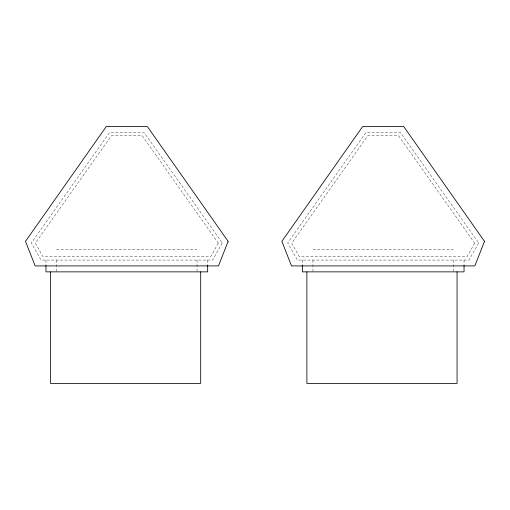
<?xml version="1.0" encoding="UTF-8"?>
<svg xmlns="http://www.w3.org/2000/svg" width="510" height="510" viewBox="0 0 510 510"><rect width="100%" height="100%" fill="white"/><g stroke="black" fill="none" stroke-linecap="round" stroke-linejoin="round"><path stroke-width="0.38" stroke-dasharray="2.55 1.91" d="M56.597 249.339L197.032 249.339M312.968 249.339L453.403 249.339M464.043 260.068L464.043 265.576M453.403 260.068L453.403 271.868M312.968 260.068L312.968 271.868M302.334 260.068L302.334 265.576M207.666 260.068L207.666 265.576M197.032 260.068L197.032 271.868M56.597 260.068L56.597 271.868M45.957 260.068L45.957 265.576M218.305 243.111L210.662 256.702L42.968 256.702L35.324 243.111L111.39 135.787L142.239 135.787L218.305 243.111M222.283 242.907L212.632 260.068L40.998 260.068L31.346 242.907L109.65 132.415L143.979 132.415L222.283 242.907M474.676 243.111L467.032 256.702L299.338 256.702L291.695 243.111L367.761 135.787L398.61 135.787L474.676 243.111M478.654 242.907L469.002 260.068L297.368 260.068L287.716 242.907L366.021 132.415L400.35 132.415L478.654 242.907"/><path stroke-width="0.76" d="M464.043 265.576L464.043 271.868L302.334 271.868L302.334 265.576M457.062 271.868L457.062 383.424L306.886 383.424L306.886 271.868M207.666 265.576L207.666 271.868L45.957 271.868L45.957 265.576M200.691 271.868L200.691 383.424L50.515 383.424L50.515 271.868M228.129 241.351L218.471 265.914L35.152 265.914L25.5 241.351L106.258 126.576L147.371 126.576L228.129 241.351M484.5 241.351L474.848 265.914L291.529 265.914L281.871 241.351L362.629 126.576L403.742 126.576L484.5 241.351"/></g></svg>
